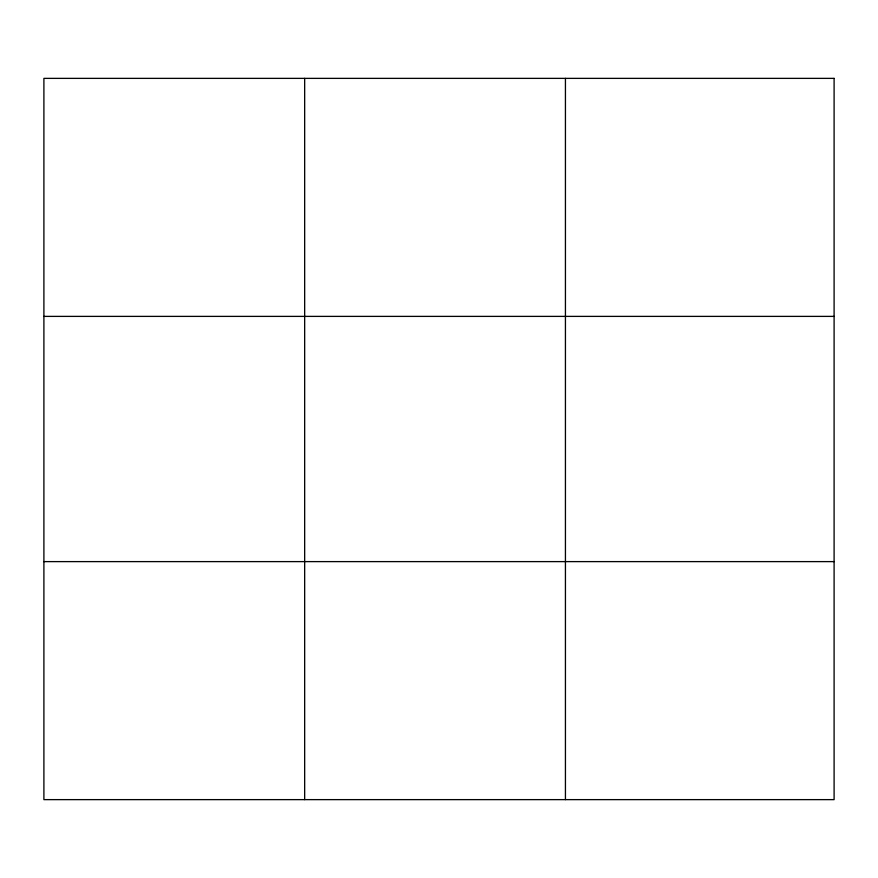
<?xml version="1.0" encoding="UTF-8"?>
<svg xmlns="http://www.w3.org/2000/svg" width="878" height="878" viewBox="0 0 878 878"><rect width="100%" height="100%" fill="white"/><g stroke="black" fill="none" stroke-linecap="round" stroke-linejoin="round"><path stroke-width="1.32" d="M304.666 799.628L304.666 78.372M565.432 799.628L565.432 78.372M43.9 316.387L834.1 316.387M43.9 561.613L834.1 561.613M834.1 78.372L834.1 799.628L43.9 799.628L43.9 78.372L834.1 78.372"/></g></svg>
